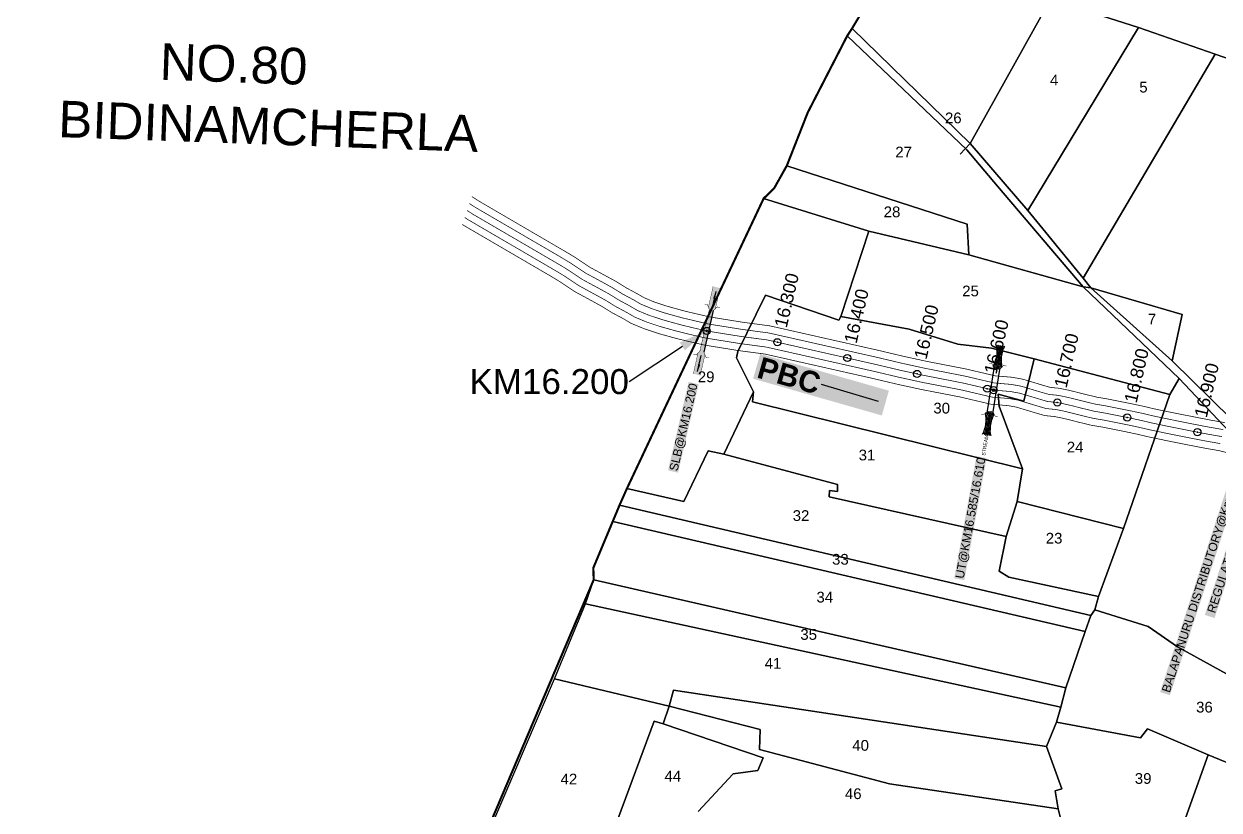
# Model space of a CAD drawing. Header units: inches. Extents: x 186800 to 194298, y 1604602 to 1613194.
# Drawn here: x 188499 to 190169, y 1610845 to 1611944 of the extents above; entities that cross this region are included whole.
import ezdxf
from ezdxf import colors
from ezdxf.entities.mleader import LeaderData, LeaderLine
from ezdxf.enums import TextEntityAlignment as Align
from ezdxf.math import Vec2, Vec3

# ---------------------------------------------------------------- set-up
doc = ezdxf.new("R2010")
doc.units = ezdxf.units.IN
doc.header["$LTSCALE"] = 15
doc.header["$MEASUREMENT"] = 0
doc.header["$PDMODE"] = 32
doc.header["$PDSIZE"] = 10
doc.linetypes.add('ACAD_ISO02W100', pattern=[15, 12, -3])
doc.linetypes.add('HIDDEN2', pattern=[0.1875, 0.125, -0.0625])
for name, color, linetype in [('CANAL1', 7, 'Continuous'), ('CSMark', 72, 'Continuous'), ('PAPER SIZE', 5, 'Continuous'), ('PLOT', 7, 'Continuous'), ('PLOT NO', 7, 'Continuous'), ('STRUCTURE', 5, 'Continuous'), ('text1', 7, 'Continuous'), ('text2', 7, 'Continuous'), ('VILLAGE BOUNDARY', 5, 'Continuous'), ('VILLAGE STONES', 240, 'Continuous')]:
    doc.layers.add(name, color=color, linetype=linetype)
doc.styles.get("Standard").update_dxf_attribs({"font": 'arial.ttf'})
doc.dimstyles.get("Standard").update_dxf_attribs({"dimtxt": 0.18, "dimasz": 0.18, "dimexe": 0.18, "dimexo": 0.0625, "dimgap": 0.09, "dimtad": 0, "dimtih": 1, "dimtoh": 1, "dimdec": 4, "dimzin": 0, "dimdsep": 46, "dimtxsty": 'Standard', "dimcen": 0.09, "dimadec": 0, "dimazin": 0, "dimtfac": 1, "dimtdec": 4, "dimtofl": 0, "dimtmove": 0, "dimatfit": 3, "dimfxl": 1, "dimtolj": 1, "dimtzin": 0, "dimarcsym": 0})

# ---------------------------------------------------------------- blocks, each defined once
blk = doc.blocks.new('UT')
at = {"layer": 'STRUCTURE'}
h = blk.add_hatch(dxfattribs=at)
h.set_pattern_fill('DASH', color=150, scale=8, angle=-39.6278, style=0)
h.set_pattern_definition([(320.372247933, (-4370.464, -6260.8811), (1.40800153113, 0.132407282), [1, -1])])
h.paths.add_polyline_path([(765163, 1700681.9), (765165.6, 1700680.6), (765167.2, 1700680.3), (765169.1, 1700680), (765172.4, 1700679.6), (765176.4, 1700679.3), (765179.5, 1700679.5), (765183.1, 1700679.9), (765187.7, 1700680.9), (765188.9, 1700681.2), (765193.1, 1700682.2), (765196.1, 1700680.2), (765196.1, 1700672.2), (765193.1, 1700670.2), (765190.5, 1700670.8), (765188.1, 1700671.3), (765185.5, 1700671.8), (765183.6, 1700672.1), (765181, 1700672.5), (765180.3, 1700672.5), (765178.5, 1700672.6), (765176.7, 1700672.6), (765174.6, 1700672.5), (765172.5, 1700672.3), (765170.4, 1700672), (765168.5, 1700671.7), (765166.1, 1700671.2), (765165, 1700670.8), (765163, 1700669.7)])
h.paths.add_polyline_path([(765259.1, 1700682.2), (765256.1, 1700680.2), (765256.1, 1700672.2), (765259.1, 1700670.2), (765261.9, 1700671), (765264.4, 1700671.6), (765266.4, 1700672), (765269.1, 1700672.5), (765272.7, 1700673), (765276.1, 1700673.1), (765278.6, 1700672.9), (765281.2, 1700672.7), (765283.9, 1700672.3), (765286.4, 1700671.9), (765288, 1700671.3), (765289.2, 1700670.6), (765289.1, 1700682.7), (765287.6, 1700681.8), (765285.7, 1700681.2), (765283, 1700680.7), (765281.2, 1700680.4), (765276.7, 1700679.9), (765272.7, 1700679.9), (765268.7, 1700680.3), (765264.8, 1700681), (765261.2, 1700681.7)])
at = {"layer": 'STRUCTURE', "color": 150, "const_width": 0.628}
for points in [[(765190.1, 1700688.2), (765190.1, 1700684.2), (765196.1, 1700680.2), (765256.1, 1700680.2), (765262.1, 1700684.2), (765262.1, 1700688.2)], [(765190.1, 1700664.2), (765190.1, 1700668.2), (765196.1, 1700672.2), (765256.1, 1700672.2), (765262.1, 1700668.2), (765262.1, 1700664.2)]]:
    blk.add_lwpolyline(points, dxfattribs=at)
at = {"layer": 'STRUCTURE', "color": 150}
for points in [[(765196.1, 1700680.2), (765256.1, 1700680.2)], [(765196.1, 1700672.2), (765256.1, 1700672.2)], [(765196.1, 1700672.2), (765256.1, 1700672.2)]]:
    blk.add_lwpolyline(points, dxfattribs=at)
at = {"layer": 'STRUCTURE', "color": 0}
blk.add_circle((765226.1, 1700676.2), 1.89, dxfattribs=at)
at = {"layer": 'STRUCTURE', "color": 150}
for points in [[(765163, 1700681.9), (765164.4, 1700681.1), (765167.9, 1700680.2), (765171.2, 1700679.8), (765176.1, 1700679.4), (765184.7, 1700680.3), (765193.1, 1700682.2)], [(765289.1, 1700682.7), (765287.8, 1700681.9), (765284.3, 1700680.9), (765280.9, 1700680.4), (765276.1, 1700679.8), (765267.4, 1700680.5), (765259.1, 1700682.2)], [(765163, 1700669.7), (765164.3, 1700670.6), (765167.8, 1700671.6), (765171.2, 1700672.1), (765176, 1700672.6), (765184.7, 1700672), (765193.1, 1700670.2)], [(765289.2, 1700670.6), (765287.8, 1700671.4), (765284.2, 1700672.3), (765280.9, 1700672.7), (765276.1, 1700673.1), (765267.4, 1700672.2), (765259.1, 1700670.2)]]:
    blk.add_spline(points, degree=3, dxfattribs=at)
at = {"layer": 'STRUCTURE', "color": 0}
blk.add_text('STREAM', height=5, dxfattribs=at).set_placement((765148.2, 1700675.8), align=Align.MIDDLE_CENTER)
for points in [[(765190.9, 1700676), (765164.2, 1700675.8)], [(765289.3, 1700676.7), (765265.4, 1700676.4)]]:
    blk.add_leader(points, dimstyle='Standard', override={"dimasz": 10, "dimgap": 0.09, "dimtad": 0}, dxfattribs=at)
blk = doc.blocks.new('SLB')
at = {"layer": 'STRUCTURE'}
h = blk.add_hatch(dxfattribs=at)
h.set_pattern_fill('DOTS', color=6, scale=20, angle=320.3722, style=0)
h.set_pattern_definition([(320.372247934, (-159.4327, -72.9564), (1.2786241598, 0.5641323054), [0, -1.25])])
h.paths.add_polyline_path([(769699.5, 1706871.1), (769699.5, 1706861.1), (769729.1, 1706861.1), (769732.1, 1706863.1), (769792.1, 1706863.1), (769795.1, 1706861.1), (769824.7, 1706861.1), (769824.7, 1706871.1), (769795.1, 1706871.1), (769792.1, 1706869.1), (769732.1, 1706869.1), (769729.1, 1706871.1)])
at = {"layer": 'STRUCTURE', "color": 6, "linetype": 'ACAD_ISO02W100', "ltscale": 0.5, "const_width": 0.5}
for points in [[(769699.5, 1706871.1), (769729.1, 1706871.1)], [(769795.1, 1706871.1), (769824.7, 1706871.1)], [(769699.5, 1706861.1), (769729.1, 1706861.1)], [(769795.1, 1706861.1), (769824.7, 1706861.1)]]:
    blk.add_lwpolyline(points, dxfattribs=at)
at = {"layer": 'STRUCTURE', "color": 6, "const_width": 0.628}
for points in [[(769726.1, 1706877.1), (769726.1, 1706873.1), (769732.1, 1706869.1), (769792.1, 1706869.1), (769798.1, 1706873.1), (769798.1, 1706877.1)], [(769726.1, 1706855.1), (769726.1, 1706859.1), (769732.1, 1706863.1), (769792.1, 1706863.1), (769798.1, 1706859.1), (769798.1, 1706855.1)]]:
    blk.add_lwpolyline(points, dxfattribs=at)
at = {"layer": 'STRUCTURE', "color": 6}
blk.add_lwpolyline([(769732.1, 1706863.1), (769792.1, 1706863.1)], dxfattribs=at)
blk.add_lwpolyline([(769732.1, 1706863.1), (769792.1, 1706863.1)], dxfattribs=at)
at = {"layer": 'STRUCTURE', "color": 0}
blk.add_circle((769762.1, 1706866.1), 1.24, dxfattribs=at)
for points in [[(769703.8, 1706866), (769726.7, 1706866)], [(769818.6, 1706865.8), (769795.7, 1706865.8)]]:
    blk.add_leader(points, dimstyle='Standard', override={"dimasz": 10, "dimgap": 0.09, "dimtad": 0}, dxfattribs=at)
blk = doc.blocks.new('PBC')
at = {"layer": 'STRUCTURE', "color": 5, "insert": (13.6, 8.7), "char_height": 30, "width": 181.057, "attachment_point": 1, "rotation": 325.6347, "bg_fill": 1, "box_fill_scale": 1.1, "bg_fill_color": 7, "bg_fill_true_color": 16777215, "bg_fill_transparency": 0}
blk.add_mtext('{\\fArial|b1|i0|c0|p34;\\C256;PBC}', dxfattribs=at)
at = {"layer": 'PAPER SIZE'}
blk.add_leader([(148.6, -102.5), (80.6, -54.7)], dimstyle='Standard', override={"dimasz": 40, "dimgap": 0.09, "dimtad": 0, "dimtfill": 2, "dimtfillclr": 5}, dxfattribs=at)

msp = doc.modelspace()

# ---------------------------------------------------------------- linework, layer by layer
at = {"layer": 'CANAL1', "color": 5, "const_width": 1}
for points in [[(189121.4, 1611692.9), (189129.5, 1611687.6), (189248.3, 1611618.4), (189254.6, 1611614.6), (189264.3, 1611608.7), (189284.2, 1611595.4), (189301.7, 1611586), (189321.1, 1611575.3), (189335.3, 1611566.5), (189350.8, 1611558.2), (189360.9, 1611552.3), (189376.1, 1611546), (189394, 1611540), (189417.6, 1611533.4), (189432.8, 1611529.8), (189455.3, 1611524.5), (189502.2, 1611517), (189539.5, 1611512), (189690.1, 1611478.1), (189726.8, 1611469.4), (189758.9, 1611462.4), (189813.3, 1611451.8), (189854.7, 1611442.1), (189878.2, 1611440.1), (189892.7, 1611437.5), (189919.5, 1611429.4), (189931.1, 1611426.1), (189943.8, 1611424.8), (189955.6, 1611422.4), (189965.3, 1611420.1), (189979.9, 1611416.4), (189996.4, 1611412.4), (190010.8, 1611410), (190044.4, 1611403.3), (190062, 1611399.6), (190076.1, 1611396.2), (190099.5, 1611391.3), (190129.8, 1611385.2), (190154.1, 1611380.5), (190175, 1611376.9)], [(189114.8, 1611673.4), (189119, 1611670.6), (189238.2, 1611601.1), (189244.3, 1611597.5), (189253.6, 1611591.9), (189273.9, 1611578.3), (189292.1, 1611568.4), (189311.1, 1611558), (189325.3, 1611549.2), (189341, 1611540.8), (189351.9, 1611534.4), (189369.1, 1611527.2), (189388.1, 1611520.9), (189412.6, 1611514.1), (189428.1, 1611510.3), (189451.4, 1611504.9), (189499.3, 1611497.2), (189536, 1611492.3), (189685.6, 1611458.6), (189722.4, 1611449.9), (189754.8, 1611442.8), (189809.2, 1611432.3), (189851.6, 1611422.3), (189875.6, 1611420.3), (189888, 1611418.1), (189913.8, 1611410.3), (189927.3, 1611406.3), (189940.8, 1611405), (189951.3, 1611402.9), (189960.5, 1611400.7), (189975, 1611397), (189992.4, 1611392.8), (190007.2, 1611390.3), (190040.4, 1611383.7), (190057.6, 1611380), (190071.8, 1611376.7), (190095.5, 1611371.7), (190126, 1611365.6), (190150.5, 1611360.9), (190170.9, 1611357.3)]]:
    msp.add_lwpolyline(points, dxfattribs=at)
at = {"layer": 'CANAL1', "color": 200, "const_width": 1}
for points in [[(189124.7, 1611702.7), (189134.8, 1611696.2), (189253.4, 1611627), (189259.7, 1611623.2), (189269.7, 1611617.2), (189289.4, 1611604), (189306.5, 1611594.7), (189326.2, 1611584), (189340.3, 1611575.2), (189355.7, 1611566.9), (189365.3, 1611561.3), (189379.6, 1611555.3), (189396.9, 1611549.6), (189420.1, 1611543.1), (189435.1, 1611539.5), (189457.2, 1611534.4), (189503.7, 1611526.9), (189541.3, 1611521.9), (189692.3, 1611487.8), (189729, 1611479.1), (189760.9, 1611472.2), (189815.4, 1611461.6), (189856.3, 1611452), (189879.5, 1611450.1), (189895, 1611447.3), (189922.4, 1611439), (189933, 1611435.9), (189945.3, 1611434.7), (189957.7, 1611432.2), (189967.7, 1611429.8), (189982.3, 1611426.1), (189998.4, 1611422.2), (190012.6, 1611419.8), (190046.4, 1611413.1), (190064.2, 1611409.3), (190078.3, 1611405.9), (190101.5, 1611401.1), (190131.8, 1611395.1), (190155.9, 1611390.4), (190177.1, 1611386.6)], [(189111.4, 1611663.6), (189113.8, 1611662.1), (189233.1, 1611592.5), (189239.1, 1611588.9), (189248.2, 1611583.4), (189268.7, 1611569.7), (189287.4, 1611559.6), (189306, 1611549.4), (189320.3, 1611540.5), (189336.1, 1611532.1), (189347.4, 1611525.4), (189365.6, 1611517.9), (189385.2, 1611511.3), (189410.1, 1611504.4), (189425.8, 1611500.6), (189449.5, 1611495.1), (189497.8, 1611487.3), (189534.3, 1611482.5), (189683.3, 1611448.8), (189720.2, 1611440.1), (189752.8, 1611433), (189807.1, 1611422.5), (189850, 1611412.4), (189874.3, 1611410.4), (189885.7, 1611408.3), (189911, 1611400.7), (189925.4, 1611396.5), (189939.3, 1611395.1), (189949.1, 1611393.1), (189958.2, 1611391), (189972.6, 1611387.3), (189990.4, 1611383), (190005.4, 1611380.5), (190038.4, 1611373.9), (190055.4, 1611370.3), (190069.6, 1611366.9), (190093.5, 1611361.9), (190124, 1611355.8), (190148.7, 1611351), (190168.8, 1611347.5), (190189.5, 1611342.3)]]:
    msp.add_lwpolyline(points, dxfattribs=at)
at = {"layer": 'CANAL1', "color": 1, "linetype": 'HIDDEN2', "ltscale": 4, "const_width": 1}
msp.add_lwpolyline([(189118.1, 1611683.2), (189124.3, 1611679.1), (189243.2, 1611609.7), (189249.4, 1611606.1), (189258.9, 1611600.3), (189279.1, 1611586.8), (189296.9, 1611577.2), (189316.1, 1611566.7), (189330.3, 1611557.9), (189345.9, 1611549.5), (189356.4, 1611543.3), (189372.6, 1611536.6), (189391.1, 1611530.5), (189415.1, 1611523.8), (189430.5, 1611520), (189452.9, 1611514.8), (189453.3, 1611514.7), (189500.8, 1611507.1), (189537.8, 1611502.2), (189687.8, 1611468.3), (189724.6, 1611459.6), (189756.9, 1611452.6), (189811.2, 1611442), (189853.1, 1611432.2), (189876.9, 1611430.2), (189890.4, 1611427.8), (189916.7, 1611419.9), (189929.2, 1611416.2), (189942.3, 1611414.9), (189953.4, 1611412.6), (189962.9, 1611410.4), (189977.5, 1611406.7), (189994.4, 1611402.6), (190009, 1611400.1), (190042.4, 1611393.5), (190059.8, 1611389.8), (190074, 1611386.4), (190097.5, 1611381.5), (190127.9, 1611375.4), (190152.3, 1611370.7), (190172.9, 1611367.1)], dxfattribs=at)
at = {"layer": 'PLOT'}
for p, q in [((189656, 1611937.5), (189796.2, 1612171.4)), ((189933.6, 1611978.4), (189821, 1611777)), ((189821, 1611777), (189933.6, 1611978.4)), ((189933.6, 1611978.4), (190056.2, 1611939.1)), ((190056.2, 1611939.1), (189933.6, 1611978.4)), ((190056.2, 1611939.1), (189901.6, 1611683.2)), ((189901.6, 1611683.2), (190056.2, 1611939.1)), ((190163.3, 1611901.7), (190056.2, 1611939.1)), ((190056.2, 1611939.1), (190163.3, 1611901.7)), ((189594, 1611819.8), (189649.3, 1611927.3)), ((189649.3, 1611927.3), (189656, 1611937.5)), ((189649.3, 1611927.3), (189816.3, 1611768.1)), ((189816.3, 1611768.1), (189649.3, 1611927.3)), ((189649.3, 1611927.3), (189649.3, 1611927.3)), ((189656, 1611937.5), (189821, 1611777)), ((189821, 1611777), (189656, 1611937.5)), ((190163.3, 1611901.7), (189979, 1611588.6)), ((189979, 1611588.6), (190163.3, 1611901.7)), ((190271.4, 1611864.2), (190163.3, 1611901.7)), ((190163.3, 1611901.7), (190271.4, 1611864.2)), ((189564.9, 1611745.8), (189594, 1611819.8)), ((189821, 1611777), (189901.6, 1611683.2)), ((189821, 1611777), (189821, 1611777)), ((189901.6, 1611683.2), (189821, 1611777)), ((189821, 1611777), (189821, 1611777)), ((189816.3, 1611768.1), (189859.2, 1611717.3)), ((189859.2, 1611717.3), (189816.3, 1611768.1)), ((189547.5, 1611714.8), (189564.9, 1611745.8)), ((189564.9, 1611745.8), (189816.8, 1611664.2)), ((189816.8, 1611664.2), (189564.9, 1611745.8)), ((189564.9, 1611745.8), (189564.9, 1611745.8)), ((189532.5, 1611699.9), (189547.5, 1611714.8)), ((189859.2, 1611717.3), (189979.1, 1611576.3)), ((189979.1, 1611576.3), (189859.2, 1611717.3)), ((189341.4, 1611294.4), (189532.5, 1611699.9)), ((189532.5, 1611699.9), (189679.4, 1611654.4)), ((189532.5, 1611699.9), (189532.5, 1611699.9)), ((189679.4, 1611654.4), (189532.5, 1611699.9)), ((189901.6, 1611683.2), (189979, 1611588.6)), ((189979, 1611588.6), (189901.6, 1611683.2)), ((189679.4, 1611654.4), (189640.4, 1611534.8)), ((189640.4, 1611534.8), (189679.4, 1611654.4)), ((189679.4, 1611654.4), (189819.4, 1611621.4)), ((189819.4, 1611621.4), (189679.4, 1611654.4)), ((189816.8, 1611664.2), (189819.4, 1611621.4)), ((189819.4, 1611621.4), (189816.8, 1611664.2)), ((189819.4, 1611621.4), (189979.1, 1611576.3)), ((189819.4, 1611621.4), (189819.4, 1611621.4)), ((189979.1, 1611576.3), (189819.4, 1611621.4)), ((189979, 1611588.6), (189989.8, 1611575)), ((189979, 1611588.6), (189979, 1611588.6)), ((189989.8, 1611575), (189979, 1611588.6)), ((189979.1, 1611576.3), (190113.3, 1611448.4)), ((189989.8, 1611575), (189979.1, 1611576.3)), ((189979.1, 1611576.3), (189989.8, 1611575)), ((190113.3, 1611448.4), (189979.1, 1611576.3)), ((189979.1, 1611576.3), (189979.1, 1611576.3)), ((189989.8, 1611575), (190117.6, 1611537.7)), ((190103.2, 1611473.2), (189989.8, 1611575)), ((189989.8, 1611575), (189989.8, 1611575)), ((190117.6, 1611537.7), (189989.8, 1611575)), ((189989.8, 1611575), (190103.2, 1611473.2)), ((189496.5, 1611485.9), (189535.1, 1611565)), ((189535.1, 1611565), (189496.5, 1611485.9)), ((189535.1, 1611565), (189637.7, 1611530.1)), ((189637.7, 1611530.1), (189535.1, 1611565)), ((190117.6, 1611537.7), (190103.2, 1611473.2)), ((190103.2, 1611473.2), (190117.6, 1611537.7)), ((189637.7, 1611530.1), (189640.4, 1611534.8)), ((189640.4, 1611534.8), (189637.7, 1611530.1)), ((189640.4, 1611534.8), (189735.8, 1611517.1)), ((189735.8, 1611517.1), (189640.4, 1611534.8)), ((189640.4, 1611534.8), (189640.4, 1611534.8)), ((189735.8, 1611517.1), (189803.8, 1611496.5)), ((189803.8, 1611496.5), (189735.8, 1611517.1)), ((189803.8, 1611496.5), (189851, 1611490.8)), ((189851, 1611490.8), (189803.8, 1611496.5)), ((189851, 1611490.8), (189910.4, 1611475.6)), ((189910.4, 1611475.6), (189851, 1611490.8)), ((189494.8, 1611477), (189496.5, 1611485.9)), ((189496.5, 1611485.9), (189494.8, 1611477)), ((189518.3, 1611429.6), (189494.8, 1611477)), ((189494.8, 1611477), (189518.3, 1611429.6)), ((189910.4, 1611475.6), (189896.3, 1611416.6)), ((189896.3, 1611416.6), (189910.4, 1611475.6)), ((189910.4, 1611475.6), (190100, 1611426.2)), ((190100, 1611426.2), (189910.4, 1611475.6)), ((190186.2, 1611391.3), (190103.2, 1611473.2)), ((190103.2, 1611473.2), (190186.2, 1611391.3)), ((190113.3, 1611448.4), (190100, 1611426.2)), ((190100, 1611426.2), (190113.3, 1611448.4)), ((190113.3, 1611448.4), (190246.6, 1611306.3)), ((190246.6, 1611306.3), (190113.3, 1611448.4)), ((189476.8, 1611342.7), (189518.3, 1611429.6)), ((189518.3, 1611429.6), (189476.8, 1611342.7)), ((189516.8, 1611415.7), (189518.3, 1611429.6)), ((189518.3, 1611429.6), (189516.8, 1611415.7)), ((189896.3, 1611416.6), (189860.2, 1611426.5)), ((189860.2, 1611426.5), (189861.7, 1611409.8)), ((189861.7, 1611409.8), (189860.2, 1611426.5)), ((189860.2, 1611426.5), (189896.3, 1611416.6)), ((190100, 1611426.2), (190035.6, 1611238.8)), ((190035.6, 1611238.8), (190100, 1611426.2)), ((189894.5, 1611322), (189516.8, 1611415.7)), ((189516.8, 1611415.7), (189516.8, 1611415.7)), ((189516.8, 1611415.7), (189894.5, 1611322)), ((189861.7, 1611409.8), (189894.5, 1611322)), ((189894.5, 1611322), (189861.7, 1611409.8)), ((189420.9, 1611276.5), (189455.2, 1611347.2)), ((189455.2, 1611347.2), (189420.9, 1611276.5)), ((189455.2, 1611347.2), (189476.8, 1611342.7)), ((189476.8, 1611342.7), (189455.2, 1611347.2)), ((189476.8, 1611342.7), (189635.8, 1611300)), ((189635.8, 1611300), (189476.8, 1611342.7)), ((189886.7, 1611276.3), (189894.5, 1611322)), ((189894.5, 1611322), (189886.7, 1611276.3)), ((189331.2, 1611271.4), (189341.4, 1611294.4)), ((189341.4, 1611294.4), (189420.9, 1611276.5)), ((189420.9, 1611276.5), (189341.4, 1611294.4)), ((189624.4, 1611291.8), (189623.9, 1611282.7)), ((189623.9, 1611282.7), (189624.4, 1611291.8)), ((189635.5, 1611290.3), (189624.4, 1611291.8)), ((189624.4, 1611291.8), (189635.5, 1611290.3)), ((189635.8, 1611300), (189635.5, 1611290.3)), ((189635.5, 1611290.3), (189635.8, 1611300)), ((189321.7, 1611248.4), (189331.2, 1611271.4)), ((189331.2, 1611271.4), (189989.6, 1611116.8)), ((189989.6, 1611116.8), (189331.2, 1611271.4)), ((189623.9, 1611282.7), (189871.4, 1611227.5)), ((189871.4, 1611227.5), (189623.9, 1611282.7)), ((189871.4, 1611227.5), (189886.7, 1611276.3)), ((189886.7, 1611276.3), (189871.4, 1611227.5)), ((189886.7, 1611276.3), (190035.6, 1611238.8)), ((190035.6, 1611238.8), (189886.7, 1611276.3)), ((189886.7, 1611276.3), (189886.7, 1611276.3)), ((189309.1, 1611217.5), (189321.7, 1611248.4)), ((189321.7, 1611248.4), (189981.7, 1611094.5)), ((189981.7, 1611094.5), (189321.7, 1611248.4)), ((189321.7, 1611248.4), (189321.7, 1611248.4)), ((190035.6, 1611238.8), (190000.5, 1611143.4)), ((190000.5, 1611143.4), (190035.6, 1611238.8)), ((189871.4, 1611227.5), (189861.6, 1611179.1)), ((189861.6, 1611179.1), (189871.4, 1611227.5)), ((189871.4, 1611227.5), (189871.4, 1611227.5)), ((189294.5, 1611183.6), (189309.1, 1611217.5)), ((189295, 1611166.9), (189294.5, 1611183.6)), ((189861.6, 1611179.1), (189875.4, 1611170.8)), ((189875.4, 1611170.8), (189861.6, 1611179.1)), ((189875.4, 1611170.8), (190000.5, 1611143.4)), ((190000.5, 1611143.4), (189875.4, 1611170.8)), ((189283.6, 1611133.3), (189295, 1611166.9)), ((189295, 1611166.9), (189954.8, 1611016)), ((189954.8, 1611016), (189295, 1611166.9)), ((189295, 1611166.9), (189295, 1611166.9)), ((190000.5, 1611143.4), (189995.3, 1611125)), ((189995.3, 1611125), (190000.5, 1611143.4)), ((190000.5, 1611143.4), (190000.5, 1611143.4)), ((189240.4, 1611028.6), (189283.6, 1611133.3)), ((189283.6, 1611133.3), (189947.8, 1610989.1)), ((189947.8, 1610989.1), (189283.6, 1611133.3)), ((189283.6, 1611133.3), (189283.6, 1611133.3)), ((189995.3, 1611125), (189989.6, 1611116.8)), ((189989.6, 1611116.8), (189995.3, 1611125)), ((189995.3, 1611125), (190069.7, 1611101.8)), ((190069.7, 1611101.8), (189995.3, 1611125)), ((189989.6, 1611116.8), (189981.7, 1611094.5)), ((189981.7, 1611094.5), (189989.6, 1611116.8)), ((189989.6, 1611116.8), (189989.6, 1611116.8)), ((189989.6, 1611116.8), (189989.6, 1611116.8)), ((189989.6, 1611116.8), (189989.6, 1611116.8)), ((189981.7, 1611094.5), (189954.8, 1611016)), ((189954.8, 1611016), (189981.7, 1611094.5)), ((190069.7, 1611101.8), (190111.1, 1611073.2)), ((190111.1, 1611073.2), (190069.7, 1611101.8)), ((190111.1, 1611073.2), (190264.9, 1610988)), ((190264.9, 1610988), (190111.1, 1611073.2)), ((189145.6, 1610807.4), (189240.4, 1611028.6)), ((189240.4, 1611028.6), (189400.4, 1610990.5)), ((189400.4, 1610990.5), (189240.4, 1611028.6)), ((189400.4, 1610990.5), (189406.4, 1611012.6)), ((189406.4, 1611012.6), (189400.4, 1610990.5)), ((189406.4, 1611012.6), (189927.7, 1610934)), ((189927.7, 1610934), (189406.4, 1611012.6)), ((189954.8, 1611016), (189947.8, 1610989.1)), ((189947.8, 1610989.1), (189954.8, 1611016)), ((189400.4, 1610990.5), (189392.1, 1610965.8)), ((189392.1, 1610965.8), (189400.4, 1610990.5)), ((189400.4, 1610990.5), (189527.8, 1610957.9)), ((189527.8, 1610957.9), (189400.4, 1610990.5)), ((189400.4, 1610990.5), (189400.4, 1610990.5)), ((189947.8, 1610989.1), (189942, 1610968)), ((189942, 1610968), (189947.8, 1610989.1)), ((189379.3, 1610969.3), (189328.6, 1610832.5)), ((189328.6, 1610832.5), (189379.3, 1610969.3)), ((189392.1, 1610965.8), (189379.3, 1610969.3)), ((189379.3, 1610969.3), (189392.1, 1610965.8)), ((189392.1, 1610965.8), (189531.9, 1610918)), ((189531.9, 1610918), (189392.1, 1610965.8)), ((189392.1, 1610965.8), (189392.1, 1610965.8)), ((189527.8, 1610957.9), (189526.7, 1610929.5)), ((189526.7, 1610929.5), (189527.8, 1610957.9)), ((189942, 1610968), (189927.7, 1610934)), ((189927.7, 1610934), (189942, 1610968)), ((189942, 1610968), (190059, 1610946)), ((190059, 1610946), (189942, 1610968)), ((189942, 1610968), (189942, 1610968)), ((190059, 1610946), (190068.9, 1610958.8)), ((190068.9, 1610958.8), (190059, 1610946)), ((190068.9, 1610958.8), (190153.6, 1610922.3)), ((190153.6, 1610922.3), (190068.9, 1610958.8)), ((189526.7, 1610929.5), (189708.3, 1610881.8)), ((189708.3, 1610881.8), (189526.7, 1610929.5)), ((189927.7, 1610934), (189949.2, 1610874.7)), ((189927.7, 1610934), (189927.7, 1610934)), ((189949.2, 1610874.7), (189927.7, 1610934)), ((190153.6, 1610922.3), (190099.2, 1610769.8)), ((190099.2, 1610769.8), (190153.6, 1610922.3)), ((190203.4, 1610901.7), (190153.6, 1610922.3)), ((190153.6, 1610922.3), (190203.4, 1610901.7)), ((189531.9, 1610918), (189524.4, 1610900.4)), ((189524.4, 1610900.4), (189531.9, 1610918)), ((189490, 1610895.6), (189440.9, 1610843)), ((189440.9, 1610843), (189490, 1610895.6)), ((189524.4, 1610900.4), (189490, 1610895.6)), ((189490, 1610895.6), (189524.4, 1610900.4)), ((189708.3, 1610881.8), (189944.2, 1610847)), ((189944.2, 1610847), (189708.3, 1610881.8)), ((189949.2, 1610874.7), (189940.1, 1610871.9)), ((189940.1, 1610871.9), (189949.2, 1610874.7)), ((189940.1, 1610871.9), (189944.2, 1610847)), ((189944.2, 1610847), (189940.1, 1610871.9)), ((189944.2, 1610847), (189957.9, 1610790.5)), ((189957.9, 1610790.5), (189944.2, 1610847))]:
    msp.add_line(p, q, dxfattribs=at)
at = {"layer": 'PLOT NO', "color": 5, "const_width": 3}
msp.add_lwpolyline([(188369.8, 1609502.8), (188524.1, 1609574.1), (188534.9, 1609613.9), (188692.5, 1609844.9), (188735.8, 1609910.2), (188752.1, 1609926.1), (188783.2, 1609970.4), (188801.2, 1610041.9), (188856.7, 1610168), (188960, 1610378.1), (189295, 1611166.9), (189294.5, 1611183.6), (189331.2, 1611271.4), (189341.4, 1611294.4), (189476.7, 1611581.6), (189532.5, 1611699.9), (189547.5, 1611714.8), (189564.9, 1611745.8), (189586.5, 1611800.7), (189594, 1611819.8), (189649.3, 1611927.3), (189656, 1611937.5), (189796.2, 1612171.4)], dxfattribs=at)
at = {"layer": 'text2', "color": 3, "linetype": 'Continuous'}
msp.add_lwpolyline([(189807.2, 1611762.1), (189821, 1611777)], dxfattribs=at)
at = {"layer": 'text2', "color": 2, "linetype": 'Continuous'}
for p in [(189452.9, 1611514.8), (189853.9, 1611432, 164)]:
    msp.add_point(p, dxfattribs=at)
at = {"layer": 'text2', "color": 3, "linetype": 'Continuous'}
for p in [(189452.9, 1611514.8), (189551.7, 1611499), (189649.4, 1611477), (189747, 1611454.7), (189845, 1611434.1), (189942.9, 1611414.8), (190040.7, 1611393.8), (190138.7, 1611373.3)]:
    msp.add_point(p, dxfattribs=at)
at = {"layer": 'VILLAGE BOUNDARY', "linetype": 'Continuous'}
for p, q in [((189656, 1611937.5), (189796.2, 1612171.4)), ((189594, 1611819.8), (189649.3, 1611927.3)), ((189649.3, 1611927.3), (189656, 1611937.5)), ((189564.9, 1611745.8), (189594, 1611819.8)), ((189547.5, 1611714.8), (189564.9, 1611745.8)), ((189532.5, 1611699.9), (189547.5, 1611714.8)), ((189341.4, 1611294.4), (189532.5, 1611699.9)), ((189331.2, 1611271.4), (189341.4, 1611294.4)), ((189321.7, 1611248.4), (189331.2, 1611271.4)), ((189294.5, 1611183.6), (189321.7, 1611248.4)), ((189295, 1611166.9), (189294.5, 1611183.6)), ((189283.6, 1611133.3), (189295, 1611166.9)), ((189240.4, 1611028.6), (189283.6, 1611133.3)), ((189145.6, 1610807.4), (189240.4, 1611028.6))]:
    msp.add_line(p, q, dxfattribs=at)

# ---------------------------------------------------------------- block references
at = {"layer": 'PAPER SIZE', "rotation": 18.42579242181194}
msp.add_blockref('PBC', (189519.6, 1611466.4), dxfattribs=at)
at = {"layer": 'STRUCTURE', "color": 0}
for name, p, rotation in [('SLB', (1683699.9, 483174.7), 77.21712260223737), ('UT', (1748090, 586848.8, 164), 80.89952842388782)]:
    msp.add_blockref(name, p, dxfattribs=dict(at, rotation=rotation))

# ---------------------------------------------------------------- texts
at = {"layer": 'CSMark', "color": 1}
for s, p in [('16.300', (189555.9, 1611520.2)), ('16.400', (189653.5, 1611498.2)), ('16.500', (189751.2, 1611476)), ('16.600', (189849.1, 1611455.3)), ('16.700', (189947, 1611436)), ('16.800', (190044.9, 1611415)), ('16.900', (190142.9, 1611394.5))]:
    msp.add_text(s, height=18, rotation=76.9379, dxfattribs=at).set_placement(p, align=Align.MIDDLE_LEFT)
at = {"layer": 'PLOT NO', "color": 7}
for s, p in [('4', (189932.7, 1611858.1)), ('5', (190057.5, 1611848.1)), ('28', (189700.3, 1611673.8)), ('25', (189810, 1611563.2)), ('29', (189440.5, 1611443.2)), ('30', (189769.7, 1611399.4)), ('32', (189573.1, 1611249.2)), ('34', (189606.3, 1611135.2)), ('35', (189583.8, 1611083)), ('41', (189534, 1611042.7)), ('40', (189656.4, 1610928)), ('42', (189248.7, 1610880.9))]:
    msp.add_text(s, height=15, dxfattribs=at).set_placement(p)
at = {"layer": 'PLOT NO', "color": 7, "oblique": 360}
for s, p in [('26', (189785.9, 1611805.1)), ('27', (189716.5, 1611757.4)), ('7', (190069.4, 1611523.9)), ('24', (189956.2, 1611344.9)), ('31', (189665.3, 1611333.9)), ('23', (189926.8, 1611217.6)), ('33', (189628.1, 1611188.1)), ('36', (190136.9, 1610981.4)), ('44', (189393.9, 1610884.9)), ('39', (190051.2, 1610881.7)), ('46', (189646.1, 1610860.4))]:
    msp.add_text(s, height=15, dxfattribs=at).set_placement(p)
at = {"layer": 'STRUCTURE', "color": 5, "char_height": 12, "attachment_point": 1, "bg_fill": 1, "box_fill_scale": 1.1, "bg_fill_color": 7, "bg_fill_true_color": 16777215, "bg_fill_transparency": 0}
for s, insert, width, rotation in [('SLB@KM16.200', (189400.4, 1611320.8), 124.467, 76.9379), ('UT@KM16.585/16.610', (189800.2, 1611170), 171.034, 79.6889), ('\\pi1.34783;{\\C1;BALAPANURU DISTRIBUTORY@Km 16.960}', (190088.1, 1611010.8), 340.532, 71.9127), (' REGULATOR @ KM 16.960', (190150.5, 1611118.7), 215.711, 71.9127)]:
    msp.add_mtext(s, dxfattribs=dict(at, insert=insert, width=width, rotation=rotation))
at = {"layer": 'text1', "color": 1, "insert": (188550.9, 1611922.1), "char_height": 51.118, "width": 588.877, "attachment_point": 1, "rotation": 357.9663}
msp.add_mtext('       NO.80 {\\H1x;BIDINAMCHERLA}', dxfattribs=at)

# ---------------------------------------------------------------- leaders
at = {"layer": 'VILLAGE STONES', "color": 1}
ml = msp.add_multileader_mtext('Standard', dxfattribs=at)
ml.set_content('KM16.200', color=1)
ml.set_leader_properties()
ml.build(insert=Vec2(0, 0))
ml.multileader.update_dxf_attribs({"dogleg_length": 0.36, "arrow_head_size": 40})
ctx = ml.context
ctx.base_point, ctx.char_height, ctx.arrow_head_size, ctx.landing_gap_size, ctx.plane_origin = Vec3(189127.2, 1611443.7), 35, 40, 0.09, Vec3(189234.8, 1611974.7)
ctx.text_align_type = 2
notes = []
notes.append((ctx, [(1, (1, 1, 0), (189344.4, 1611443.7), (-1, 0), 1.396927018504357e-11, [(0, [(189452.4, 1611515.2)], 0, [])])]))
ctx.mtext.insert, ctx.mtext.alignment, ctx.mtext.flow_direction = Vec3(189344.3, 1611461.5), 3, 5
for ctx, leaders in notes:
    for number, flags, end, landing, length, lines in leaders:
        leader = LeaderData()
        leader.index, (leader.has_last_leader_line, leader.has_dogleg_vector, leader.attachment_direction) = number, flags
        leader.last_leader_point, leader.dogleg_vector, leader.dogleg_length = Vec3(end), Vec3(landing), length
        for number, points, colour, breaks in lines:
            line = LeaderLine()
            line.index, line.vertices, line.color, line.breaks = number, Vec3.list(points), colors.encode_raw_color(colour), breaks
            leader.lines.append(line)
        ctx.leaders.append(leader)

doc.saveas('drawing.dxf')
